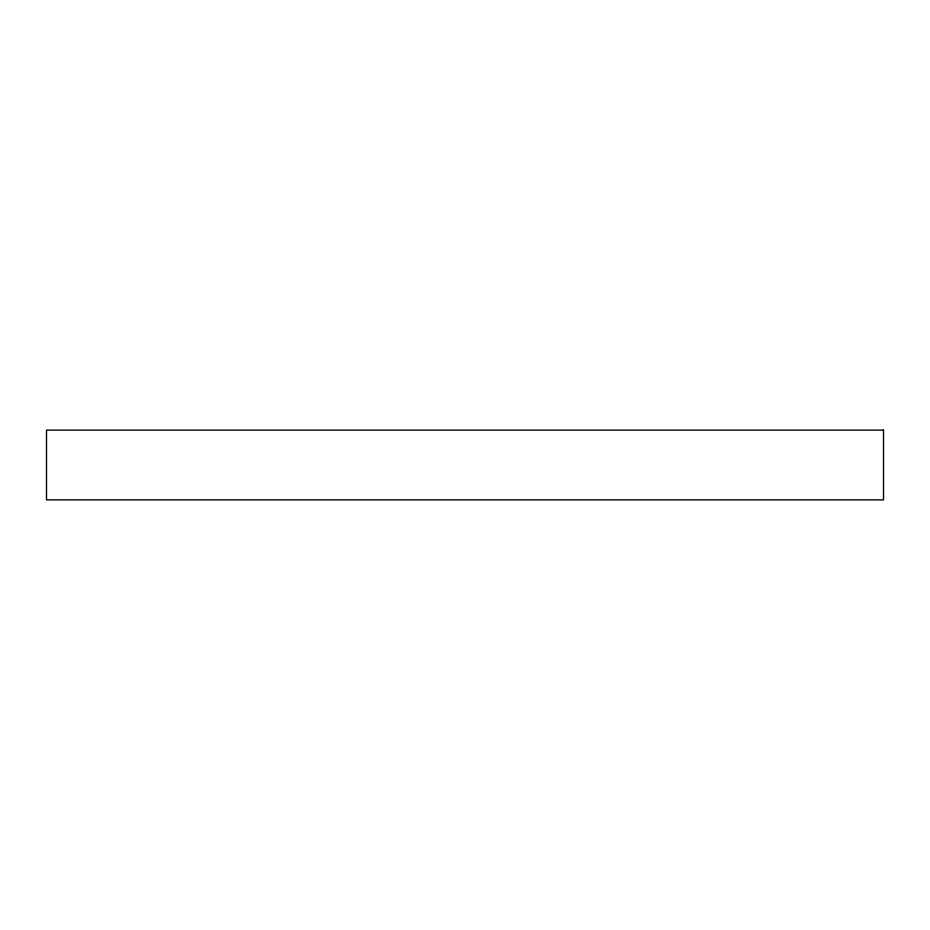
<?xml version="1.0" encoding="UTF-8"?>
<svg xmlns="http://www.w3.org/2000/svg" width="930" height="930" viewBox="0 0 930 930"><rect width="100%" height="100%" fill="white"/><g stroke="black" fill="none" stroke-linecap="round" stroke-linejoin="round"><path stroke-width="1.4" d="M883.5 430.125L46.5 430.125L46.5 499.875L883.5 499.875L883.5 430.125"/></g></svg>
